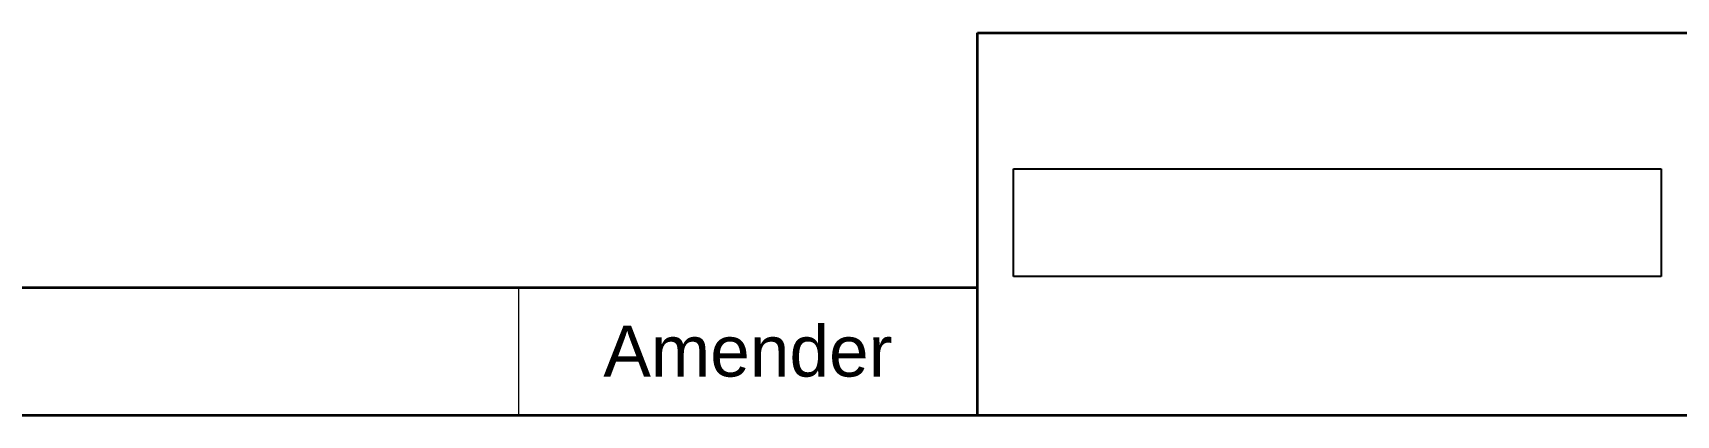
# Model space of a CAD drawing. Header units: millimetres. Extents: x 0 to 416, y -34 to 292.
# Drawn here: x 124 to 188.4, y 10 to 25 of the extents above; entities that cross this region are included whole.
import ezdxf

# ---------------------------------------------------------------- set-up
doc = ezdxf.new("R2010")
doc.units = ezdxf.units.MM
doc.header["$XCLIPFRAME"] = 2
doc.layers.add('Default', color=7, linetype='Continuous')
doc.layers.add('Template', color=7, linetype='Continuous')
picture_1 = doc.add_image_def('image1.bmp', size_in_pixel=(606, 101))

msp = doc.modelspace()

# ---------------------------------------------------------------- linework, layer by layer
at = {"layer": 'Template', "color": 7, "linetype": 'Continuous', "lineweight": 35}
for p, q in [((161, 25), (411, 25)), ((161, 9.999967619400001), (161, 25)), ((161, 15), (63, 15)), ((10, 10), (411, 10))]:
    msp.add_line(p, q, dxfattribs=at)
at = {"layer": 'Template', "color": 7, "linetype": 'Continuous', "lineweight": 15}
msp.add_line((143, 15), (143, 10), dxfattribs=at)

# ---------------------------------------------------------------- texts
at = {"layer": 'Default', "insert": (152, 12.4999838097), "char_height": 2, "width": 19.8, "attachment_point": 5}
msp.add_mtext('{\\fArial|b0||i0||c0|p34;\\C7;\\H2.;\\W1.;Amender}', dxfattribs=at)

# ---------------------------------------------------------------- pictures from other files: only their frames are drawn
image = msp.add_image(picture_1, insert=(162.4167128477, 15.4354449351), size_in_units=(25.398999999999933, 4.233166666666675))
image.set_boundary_path([(-0.5, -0.5), (605.4999999999999, 100.5)])
image.dxf.clipping = 0
image.dxf.flags = 3

doc.saveas('drawing.dxf')
